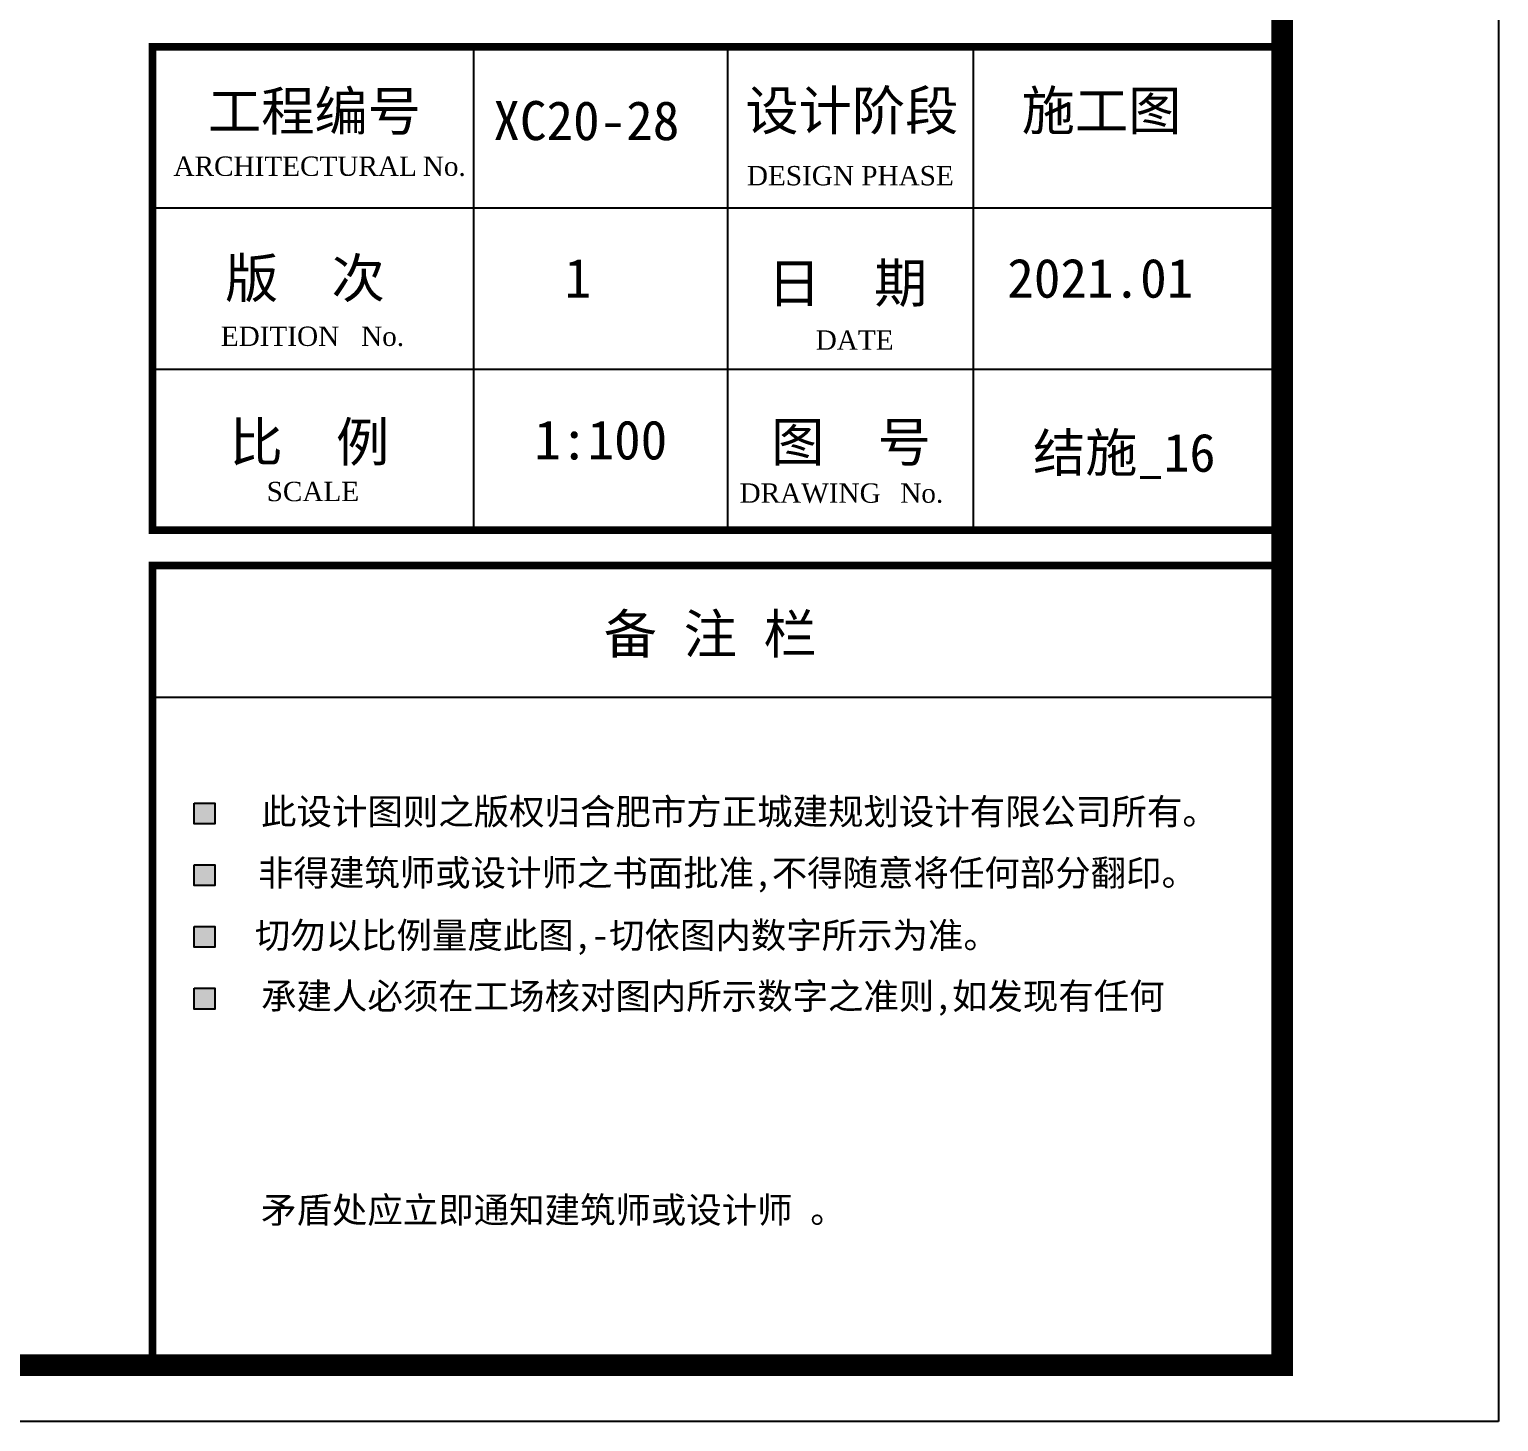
# Model space of a CAD drawing. Extents: x -3102990 to -851544, y -5293060 to -2540151.
# Drawn here: x -1054215 to -1044612, y -2690302 to -2681203 of the extents above; entities that cross this region are included whole.
import ezdxf

# ---------------------------------------------------------------- set-up
doc = ezdxf.new("R2010")
doc.units = 0
doc.header["$LTSCALE"] = 1000
doc.layers.get('0').update_dxf_attribs({"linetype": 'CONTINUOUS'})
for name, color, linetype in [('1', 140, 'CONTINUOUS'), ('PUB_TEXT', 7, 'CONTINUOUS'), ('PUB_TITLE', 4, 'CONTINUOUS')]:
    doc.layers.add(name, color=color, linetype=linetype)
doc.layers.add('yichutu', color=7, linetype='CONTINUOUS', true_color=0xffffff, plot=False)
doc.styles.add('GHF', font='times.ttf')
doc.styles.add('STYLE1', font='simhei.ttf', dxfattribs={"width": 0.8})

# ---------------------------------------------------------------- blocks, each defined once
blk = doc.blocks.new('*U3145')
at = {"layer": 'PUB_TEXT', "style": 'STYLE1'}
blk.add_text('备 注 栏', height=180, dxfattribs=at).set_placement((503975.6, -819746.6))
blk = doc.blocks.new('A$C154754DE')
for points in [[(96599.1, 3907.3), (96734.6, 3907.3), (96734.6, 4042.8), (96599.1, 4042.8)], [(96599.1, 3503.8), (96734.6, 3503.8), (96734.6, 3639.2), (96599.1, 3639.2)], [(96599.1, 3100.2), (96734.6, 3100.2), (96734.6, 3235.6), (96599.1, 3235.6)], [(96599.1, 2696.6), (96734.6, 2696.6), (96734.6, 2832), (96599.1, 2832)]]:
    blk.add_hatch(color=256).paths.add_polyline_path(points)
for points in [[(96599.1, 4042.8), (96734.6, 4042.8), (96734.6, 3907.3), (96599.1, 3907.3)], [(96599.1, 3639.2), (96734.6, 3639.2), (96734.6, 3503.8), (96599.1, 3503.8)], [(96599.1, 3235.6), (96734.6, 3235.6), (96734.6, 3100.2), (96599.1, 3100.2)], [(96599.1, 2832), (96734.6, 2832), (96734.6, 2696.6), (96599.1, 2696.6)]]:
    blk.add_lwpolyline(points, close=True)
at = {"layer": '1'}
blk.add_line((96963.2, 5595), (103710.7, 5595), dxfattribs=at)
at = {"layer": 'PUB_TITLE', "color": 4}
for p, q in [((96326.5, 8985.3), (103710.7, 8985.3)), ((96326.5, 8985.3), (103710.7, 8985.3)), ((98424.1, 8985.3), (98424.1, 5825.9)), ((100085, 8985.3), (100085, 5825.9)), ((101690, 8985.3), (101690, 5825.9)), ((96326.5, 7932.2), (103710.7, 7932.2)), ((96326.5, 6879.1), (103710.7, 6879.1)), ((96326.5, 4733.9), (103710.7, 4733.9))]:
    blk.add_line(p, q, dxfattribs=at)
at = {"layer": 'PUB_TITLE'}
blk.add_lwpolyline([(0, 0), (0, 59400), (105125, 59400), (105125, 0)], close=True, dxfattribs=at)
at = {"layer": 'PUB_TITLE', "const_width": 141.4}
blk.add_lwpolyline([(103710.7, 368.8), (103710.7, 58781.4), (1428.6, 58781.4), (1428.6, 368.8), (103710.7, 368.8)], dxfattribs=at)
at = {"layer": 'PUB_TITLE', "color": 4, "const_width": 49.6}
blk.add_lwpolyline([(96326.5, 8985.3), (103710.7, 8985.3), (103710.7, 5825.9), (96326.5, 5825.9)], close=True, dxfattribs=at)
blk.add_lwpolyline([(96326.5, 368.8), (96326.5, 5595), (103710.7, 5595), (103710.7, 368.8)], dxfattribs=at)
at = {"xscale": 1.418460610322654, "yscale": 1.418460564687848, "zscale": 1.418460575125266}
blk.add_blockref('*U3145', (-615593.3, 1167798.9), dxfattribs=at)
at = {"layer": 'PUB_TEXT'}
for s, height, style, p in [('工程编号', 255.32, 'STYLE1', (96689.2, 8437.7)), (' 设计阶段', 255.32, 'STYLE1', (100027.8, 8441.1)), ('施工图', 255.32, 'STYLE1', (102007.3, 8441.1)), ('XC20-28', 255.32, 'STYLE1', (98554.9, 8375.5)), ('ARCHITECTURAL', 126.385, 'GHF', (96464.1, 8141.8)), ('No.', 126.38, 'GHF', (98093.7, 8141.8)), ('     DESIGN PHASE', 126.385, 'GHF', (99973.3, 8079.9)), ('版  次', 255.32, 'STYLE1', (96801.4, 7345.8)), ('1', 255.3, 'STYLE1', (99020.3, 7345.8)), ('日  期', 255.32, 'STYLE1', (100347.7, 7314.3)), ('2021.01', 255.32, 'STYLE1', (101913.8, 7345.8)), ('EDITION', 126.38, 'GHF', (96773.6, 7030.4)), ('No.', 126.38, 'GHF', (97690.6, 7030.4)), ('DATE', 126.38, 'GHF', (100661.7, 7005.6)), ('比  例', 255.32, 'STYLE1', (96830.8, 6274.9)), ('1:100', 255.32, 'STYLE1', (98822.9, 6288.5)), ('图  号', 255.32, 'STYLE1', (100370, 6275.2)), ('SCALE', 126.38, 'GHF', (97073.2, 6015.9)), ('DRAWING', 126.38, 'GHF', (100164, 6005.5)), ('No.', 126.38, 'GHF', (101214.1, 6005.5))]:
    blk.add_text(s, height=height, dxfattribs=dict(at, style=style)).set_placement(p)
at = {"layer": 'PUB_TEXT', "style": 'STYLE1', "width": 1}
for s, p in [('此设计图则之版权归合肥市方正城建规划设计有限公司所有。', (97036.5, 3902.1)), ('非得建筑师或设计师之书面批准,不得随意将任何部分翻印。', (97016.6, 3501.6)), ('切勿以比例量度此图,-切依图内数字所示为准。', (96995.8, 3093.6)), ('承建人必须在工场核对图内所示数字之准则,如发现有任何', (97036.5, 2696.1)), ('矛盾处应立即通知建筑师或设计师 。', (97036.5, 1298.4))]:
    blk.add_text(s, height=169.79, dxfattribs=at).set_placement(p)
blk = doc.blocks.new('yct-1051-594-105125-59399.99998844-100-1002.0')
at = {"layer": 'yichutu', "color": 7, "true_color": 0xffffff}
blk.add_lwpolyline([(0, 0), (0, 59400), (105125, 59400), (105125, 0)], close=True, dxfattribs=at)

msp = doc.modelspace()

# ---------------------------------------------------------------- block references
at = {"ltscale": 1.5}
msp.add_blockref('A$C154754DE', (-1149736.98, -2690302.41), dxfattribs=at)
at = {"layer": 'yichutu'}
msp.add_blockref('yct-1051-594-105125-59399.99998844-100-1002.0', (-1149736.98, -2690302.4), dxfattribs=at)

# ---------------------------------------------------------------- texts
at = {"layer": 'PUB_TEXT', "color": 3, "style": 'STYLE1'}
msp.add_text('结施_16', height=250, dxfattribs=at).set_placement((-1047654.52, -2684094.48))

doc.saveas('drawing.dxf')
